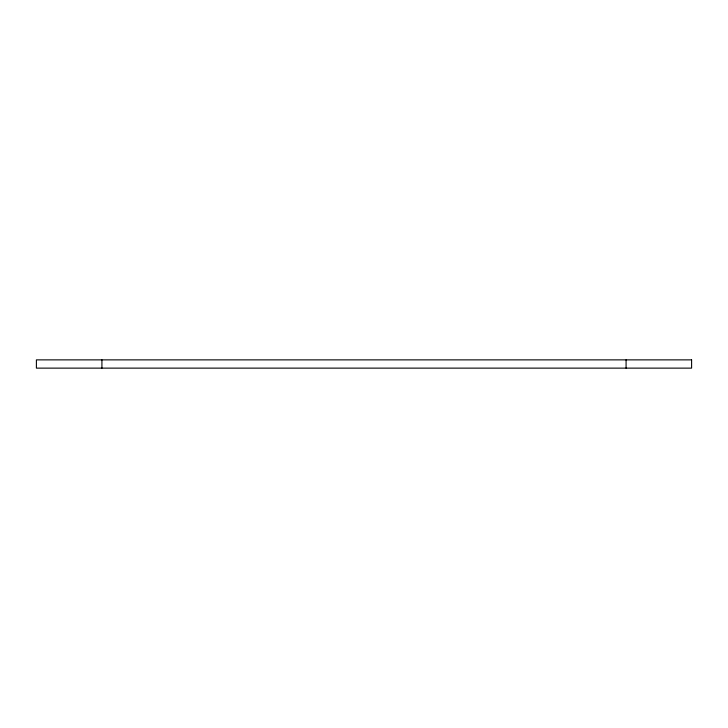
<?xml version="1.0" encoding="UTF-8"?>
<svg xmlns="http://www.w3.org/2000/svg" width="728" height="728" viewBox="0 0 728 728"><rect width="100%" height="100%" fill="white"/><g stroke="black" fill="none" stroke-linecap="round" stroke-linejoin="round"><path stroke-width="1.09" d="M626.08 359.869L626.08 368.131M101.92 359.869L101.92 368.131M691.6 359.869L36.4 359.869L36.4 368.131L691.6 368.131L691.6 359.869"/></g></svg>
